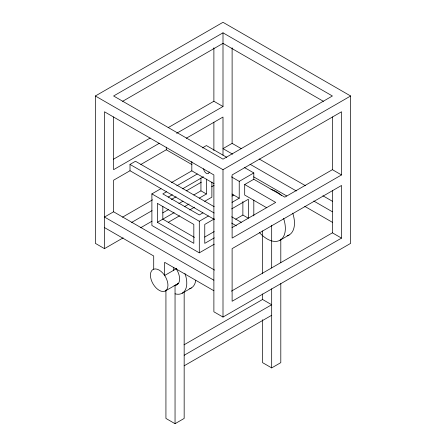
<?xml version="1.0" encoding="UTF-8"?>
<svg xmlns="http://www.w3.org/2000/svg" width="446" height="446" viewBox="0 0 446 446"><rect width="100%" height="100%" fill="white"/><g stroke="black" fill="none" stroke-linecap="round" stroke-linejoin="round"><path stroke-width="0.67" d="M95.366 95.99L223 22.3L350.634 95.99L350.634 243.371L223 317.061L213.885 311.793L213.885 174.944L104.481 111.779L104.481 248.634L95.366 243.371L95.366 95.99L223 169.681L350.634 95.99M223 32.826L113.596 95.99L223 159.15L332.404 95.99L223 32.826L223 106.516L176.616 133.298M122.617 101.309L223 43.357L323.383 101.309M113.496 159.211L150.168 138.043M168.198 127.628L213.885 101.253L223 106.516M159.384 143.25L113.596 169.681L113.596 116.93M214.375 219.438L130.009 170.734L130.009 164.418L135.478 161.257L214.225 206.721M130.009 170.734L113.596 180.206L113.596 211.789L214.582 270.092M140.813 164.496L166.291 149.784L191.925 164.58M186.255 138.26L223 117.047L223 155.208M202.322 147.933L206.409 145.574L226.813 157.354M113.596 211.789L104.481 217.051L213.885 280.216M241.135 148.568L232.115 143.361L223 148.624L232.617 154.177M214.275 244.196L199.295 252.843L151.891 225.475L151.891 193.893L161.006 188.63M171.303 182.682L191.819 170.84L214.03 183.657M122.516 217.169L152.571 199.814M166.475 191.786L162.829 193.893L199.295 214.944L202.941 212.842M176.772 185.843L197.288 173.996M168.203 197.104L172.379 194.696M182.531 188.836L203.421 176.772M131.631 222.431L152.069 210.629M171.303 199.524L176.114 196.747M186.333 190.849L201.358 182.174M162.734 212.898L168.7 209.453M178.852 203.593L183.027 201.179M193.776 194.974L200.94 190.838L206.409 193.999L206.409 179.108M104.481 248.634L123.146 237.857M140.607 227.778L152.041 221.171M211.649 186.762L214.058 185.374M157.36 222.314L193.826 243.338L193.826 224.422L157.36 203.365L157.36 222.314L174.174 212.608M184.321 206.749L189.093 203.995M199.245 198.135L206.409 193.999M168.214 222.364L179.576 215.803M189.745 209.932L194.528 207.173M204.697 201.302L211.878 197.154L211.878 182.052M231.429 176.861L239.229 181.366L253.813 172.942L253.813 179.259L284.81 197.154L332.404 169.681L341.519 174.944L341.519 111.779L232.115 174.944L232.115 238.103L341.519 174.944M266.753 207.786L244.698 195.053L244.698 184.521L253.813 179.259M231.948 196.095L233.76 195.053M151.891 193.893L199.295 221.261L208.416 215.998M231.987 202.389L239.229 198.208L239.229 181.366M214.32 218.908L204.764 224.422L204.764 243.371L214.32 237.857M231.63 208.912L248.344 199.262L248.344 218.211L242.875 215.05L235.711 219.181M204.669 237.082L214.219 231.574M231.981 227.655L275.695 202.417L244.698 184.521M176.649 268.559L164.652 275.489L164.652 262.32L213.885 290.742M165.288 290.982L178.266 283.489M177.893 283.79L175.044 285.434L175.044 423.7L165.929 418.437L165.929 290.156M182.202 293.217L191.323 287.954M280.016 240.227L289.136 234.964M231.418 291.149L332.404 232.84L341.519 238.108L341.519 185.469L232.115 248.634L232.115 301.267L341.519 238.108M184.036 344.819L262.566 299.478L271.681 304.746L184.165 355.272M184.165 365.798L271.681 315.272M175.044 423.7L184.165 418.437L184.165 292.013M262.566 319.704L262.566 362.643L271.681 367.905L280.802 362.643L280.802 283.528M175.044 293.803L175.685 293.97A22.116 12.767 60 0 0 184.939 273.521M259.165 158.982L305.454 185.703M322.882 195.766L332.504 201.319M250.05 164.245L296.334 190.966M313.767 201.029L332.404 211.789M244.213 167.401L253.813 172.942M253.657 176.85L286.717 195.939M304.752 206.353L332.404 222.314M231.965 194.016L239.229 198.208M231.658 216.784L241.275 222.337M130.009 164.418L214.164 213.004M231.597 223.067L236.402 225.843M194.512 237.423L162.829 219.159L162.829 206.297M104.481 227.577L153.714 256.004L153.719 269.167M173.605 269.975L173.767 270.226L173.767 267.449M332.404 116.93L332.404 169.681M332.404 190.503L332.404 232.84M280.802 239.117L280.802 262.711M271.681 225.28L271.681 267.968M271.681 288.785L271.681 367.905M262.566 230.889L262.566 273.805M262.566 293.931L262.566 299.478M253.813 200.087L253.813 215.875M242.875 201.514L242.875 215.05M232.115 47.789L232.115 143.361M223 169.681L223 317.061M213.885 47.806L213.885 101.253M213.885 122.171L213.885 150.564M200.94 177.982L200.94 190.838M199.295 221.261L199.295 252.843M191.819 161.407L191.819 170.84M166.291 147.152L166.291 149.784M283.606 218.406A25.784 14.885 60 0 1 272.417 241.096L271.558 240.873A25.784 14.885 60 0 1 262.694 235.761L261.83 234.986A25.784 14.885 60 0 1 259.327 232.427M292.727 213.143A25.784 14.885 60 0 1 287.101 235.811M270.951 189.427A25.784 14.885 60 0 1 281.538 195.538M176.198 268.782A12.895 7.443 60 0 1 175.25 285.412L174.865 285.451A12.895 7.443 60 0 1 174.063 285.434M195.733 280.383A22.116 12.767 60 0 1 189.578 288.685M209.141 171.939A3.869 2.236 60 0 1 206.409 173.366A3.869 2.236 60 0 1 203.677 168.783M164.825 275.745L164.49 275.238A12.377 7.147 60 0 0 155.353 268.916A12.377 7.147 60 0 0 150.43 275.031L150.436 275.528A12.377 7.147 60 0 0 159.283 290.379A12.377 7.147 60 0 0 167.936 285.401L167.93 284.899A12.377 7.147 60 0 0 164.825 275.745"/></g></svg>
